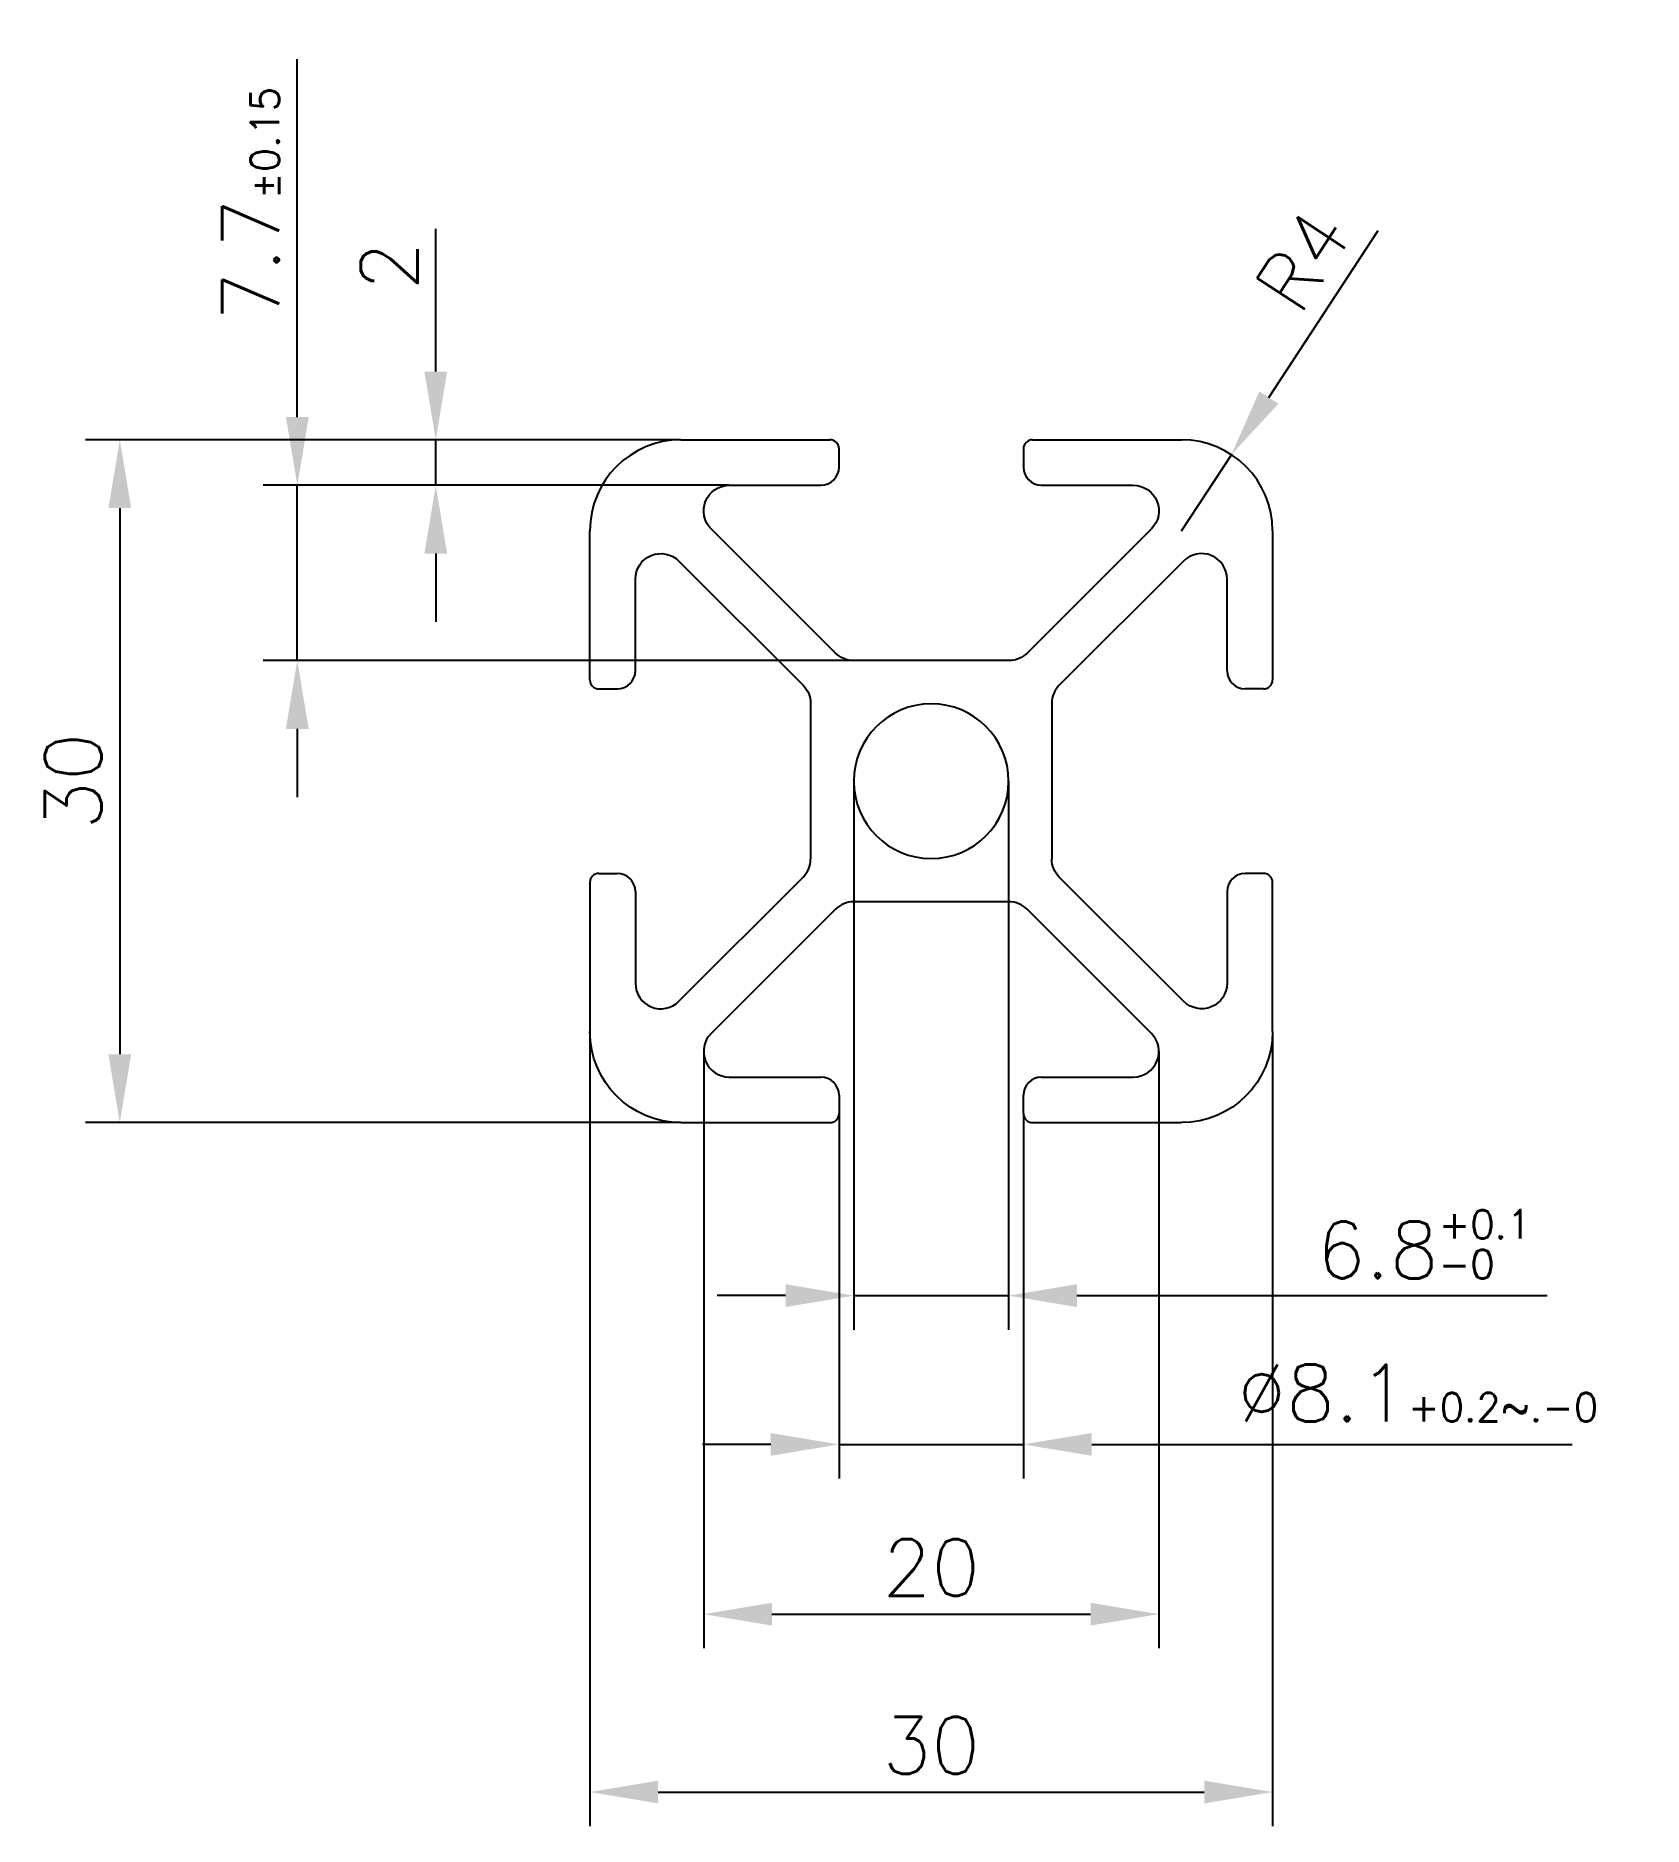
# Model space of a CAD drawing. Header units: millimetres. Extents: x 184.3 to 255, y 110.1 to 188.8.
import ezdxf

# ---------------------------------------------------------------- set-up
doc = ezdxf.new("R2010")
doc.units = ezdxf.units.MM
doc.layers.add('1_Geometrie', color=7, linetype='Continuous', lineweight=50)
doc.layers.add('41', color=7, linetype='Continuous', true_color=0xffffff)
doc.styles.add('Bemassung', font='romans.shx')
doc.dimstyles.new('ISO-25_HTA', dxfattribs={"dimscale": 0, "dimtxt": 2.5, "dimasz": 3, "dimexe": 1.5, "dimexo": 0, "dimgap": 0.8, "dimtad": 1, "dimdec": 3, "dimdsep": 46, "dimtxsty": 'Bemassung', "dimcen": 2.5, "dimazin": 2, "dimtm": 1e-09, "dimtfac": 0.5, "dimtdec": 3, "dimtmove": 0, "dimatfit": 0, "dimfxl": 1, "dimarcsym": 0})

# ---------------------------------------------------------------- blocks, each defined once
blk = doc.blocks.new('*D8')
at = {"layer": '1_Geometrie', "color": 0, "lineweight": -2}
for p, q in [((220.286, 156.03), (220.286, 131.925)), ((227.086, 156.03), (227.086, 131.925)), ((217.286, 133.425), (214.286, 133.425)), ((220.286, 133.425), (227.086, 133.425)), ((230.086, 133.425), (250.751, 133.425))]:
    blk.add_line(p, q, dxfattribs=at)
at = {"layer": '1_Geometrie', "color": 0}
for points in [[(217.286, 133.925), (217.286, 132.925), (220.286, 133.425)], [(230.086, 133.925), (230.086, 132.925), (227.086, 133.425)]]:
    blk.add_solid(points, dxfattribs=at)
at = {"layer": 'Defpoints', "color": 0}
for p in [(220.286, 156.03), (227.086, 156.03), (227.086, 133.425)]:
    blk.add_point(p, dxfattribs=at)
at = {"layer": '1_Geometrie', "color": 0, "insert": (245.338, 135.684), "char_height": 2.5, "attachment_point": 5, "style": 'Bemassung'}
blk.add_mtext('6.8{\\H1.250000;\\S+0.1^ -0;}', dxfattribs=at)
blk = doc.blocks.new('*D9')
at = {"layer": '1_Geometrie', "color": 0, "lineweight": -2}
for p, q in [((219.637, 141.43), (219.637, 125.389)), ((227.737, 141.43), (227.737, 125.389)), ((216.637, 126.889), (213.637, 126.889)), ((219.637, 126.889), (227.737, 126.889)), ((230.737, 126.889), (251.849, 126.889))]:
    blk.add_line(p, q, dxfattribs=at)
at = {"layer": '1_Geometrie', "color": 0}
for points in [[(216.637, 127.389), (216.637, 126.389), (219.637, 126.889)], [(230.737, 127.389), (230.737, 126.389), (227.737, 126.889)]]:
    blk.add_solid(points, dxfattribs=at)
at = {"layer": 'Defpoints', "color": 0}
for p in [(219.637, 141.43), (227.737, 141.43), (227.737, 126.889)]:
    blk.add_point(p, dxfattribs=at)
at = {"layer": '1_Geometrie', "color": 0, "insert": (245.067, 129.147), "char_height": 2.5, "attachment_point": 5, "style": 'Bemassung'}
blk.add_mtext('%%C8.1{\\H1.250000;\\S+0.2~.-0;}', dxfattribs=at)
blk = doc.blocks.new('*D10')
at = {"layer": '1_Geometrie', "color": 0, "lineweight": -2}
for p, q in [((213.687, 144.15), (213.687, 117.93)), ((233.687, 144.15), (233.687, 117.93)), ((216.687, 119.43), (230.687, 119.43))]:
    blk.add_line(p, q, dxfattribs=at)
at = {"layer": '1_Geometrie', "color": 0}
for points in [[(216.687, 119.93), (216.687, 118.93), (213.687, 119.43)], [(230.687, 119.93), (230.687, 118.93), (233.687, 119.43)]]:
    blk.add_solid(points, dxfattribs=at)
at = {"layer": 'Defpoints', "color": 0}
for p in [(213.687, 144.15), (233.687, 144.15), (233.687, 119.43)]:
    blk.add_point(p, dxfattribs=at)
at = {"layer": '1_Geometrie', "color": 0, "insert": (223.687, 121.48), "char_height": 2.5, "attachment_point": 5, "style": 'Bemassung'}
blk.add_mtext('20', dxfattribs=at)
blk = doc.blocks.new('*D11')
at = {"layer": '1_Geometrie', "color": 0, "lineweight": -2}
for p, q in [((208.686, 145.03), (208.686, 110.113)), ((238.686, 145.03), (238.686, 110.113)), ((211.686, 111.613), (235.686, 111.613))]:
    blk.add_line(p, q, dxfattribs=at)
at = {"layer": '1_Geometrie', "color": 0}
for points in [[(211.686, 112.113), (211.686, 111.113), (208.686, 111.613)], [(235.686, 112.113), (235.686, 111.113), (238.686, 111.613)]]:
    blk.add_solid(points, dxfattribs=at)
at = {"layer": 'Defpoints', "color": 0}
for p in [(208.686, 145.03), (238.686, 145.03), (238.686, 111.613)]:
    blk.add_point(p, dxfattribs=at)
at = {"layer": '1_Geometrie', "color": 0, "insert": (223.686, 113.663), "char_height": 2.5, "attachment_point": 5, "style": 'Bemassung'}
blk.add_mtext('30', dxfattribs=at)
blk = doc.blocks.new('*D12')
at = {"layer": '1_Geometrie', "color": 0, "lineweight": -2}
for p, q in [((201.914, 174.03), (201.914, 180.297)), ((212.686, 171.03), (200.414, 171.03)), ((201.914, 169.03), (201.914, 171.03)), ((214.807, 169.03), (200.414, 169.03)), ((201.914, 166.03), (201.914, 163.03))]:
    blk.add_line(p, q, dxfattribs=at)
at = {"layer": '1_Geometrie', "color": 0}
for points in [[(201.414, 174.03), (202.414, 174.03), (201.914, 171.03)], [(201.414, 166.03), (202.414, 166.03), (201.914, 169.03)]]:
    blk.add_solid(points, dxfattribs=at)
at = {"layer": 'Defpoints', "color": 0}
for p in [(201.914, 171.03), (212.686, 171.03), (214.807, 169.03)]:
    blk.add_point(p, dxfattribs=at)
at = {"layer": '1_Geometrie', "color": 0, "insert": (199.864, 178.663), "char_height": 2.5, "attachment_point": 5, "rotation": 90, "style": 'Bemassung'}
blk.add_mtext('2', dxfattribs=at)
blk = doc.blocks.new('*D13')
at = {"layer": '1_Geometrie', "color": 0, "lineweight": -2}
for p, q in [((195.83, 172.03), (195.83, 187.761)), ((214.807, 169.03), (194.33, 169.03)), ((195.83, 161.33), (195.83, 169.03)), ((220.27, 161.33), (194.33, 161.33)), ((195.83, 158.33), (195.83, 155.33))]:
    blk.add_line(p, q, dxfattribs=at)
at = {"layer": '1_Geometrie', "color": 0}
for points in [[(195.33, 172.03), (196.33, 172.03), (195.83, 169.03)], [(195.33, 158.33), (196.33, 158.33), (195.83, 161.33)]]:
    blk.add_solid(points, dxfattribs=at)
at = {"layer": 'Defpoints', "color": 0}
for p in [(195.83, 169.03), (214.807, 169.03), (220.27, 161.33)]:
    blk.add_point(p, dxfattribs=at)
at = {"layer": '1_Geometrie', "color": 0, "insert": (193.78, 181.396), "char_height": 2.5, "attachment_point": 5, "rotation": 90, "style": 'Bemassung'}
blk.add_mtext('7.7{\\H1.250000;±0.15}', dxfattribs=at)
blk = doc.blocks.new('*D14')
at = {"layer": '1_Geometrie', "color": 0, "lineweight": -2}
for p, q in [((212.686, 171.03), (186.529, 171.03)), ((188.029, 168.03), (188.029, 144.03)), ((212.686, 141.03), (186.529, 141.03))]:
    blk.add_line(p, q, dxfattribs=at)
at = {"layer": '1_Geometrie', "color": 0}
for points in [[(187.529, 168.03), (188.529, 168.03), (188.029, 171.03)], [(187.529, 144.03), (188.529, 144.03), (188.029, 141.03)]]:
    blk.add_solid(points, dxfattribs=at)
at = {"layer": 'Defpoints', "color": 0}
for p in [(212.686, 171.03), (188.029, 141.03), (212.686, 141.03)]:
    blk.add_point(p, dxfattribs=at)
at = {"layer": '1_Geometrie', "color": 0, "insert": (185.979, 156.03), "char_height": 2.5, "attachment_point": 5, "rotation": 90, "style": 'Bemassung'}
blk.add_mtext('30', dxfattribs=at)
blk = doc.blocks.new('*D15')
at = {"layer": '1_Geometrie', "color": 0, "lineweight": -2}
for p, q in [((238.521, 172.886), (243.324, 180.22)), ((234.686, 167.03), (236.877, 170.376))]:
    blk.add_line(p, q, dxfattribs=at)
at = {"layer": '1_Geometrie', "color": 0}
blk.add_solid([(238.103, 173.16), (238.939, 172.612), (236.877, 170.376)], dxfattribs=at)
at = {"layer": 'Defpoints', "color": 0}
for p in [(236.877, 170.376), (234.686, 167.03)]:
    blk.add_point(p, dxfattribs=at)
at = {"layer": '1_Geometrie', "color": 0, "insert": (240.029, 178.931), "char_height": 2.5, "attachment_point": 5, "rotation": 56.77835, "style": 'Bemassung'}
blk.add_mtext('R4', dxfattribs=at)

msp = doc.modelspace()

# ---------------------------------------------------------------- linework, layer by layer
at = {"layer": '41', "color": 155, "linetype": 'Continuous'}
for p, q in [((212.6856, 171.0301), (219.2371, 171.0301)), ((228.1371, 171.0301), (234.6856, 171.0301)), ((219.6371, 169.8301), (219.6371, 170.6301)), ((227.7371, 170.6301), (227.7371, 169.8301)), ((214.8074, 169.0301), (218.8371, 169.0301)), ((228.5371, 169.0301), (232.5668, 169.0301)), ((208.6856, 160.4815), (208.6856, 167.0301)), ((219.4782, 161.658), (214.0155, 167.1174)), ((233.3589, 167.1176), (227.8996, 161.6582)), ((238.6856, 167.0301), (238.6856, 160.4815)), ((212.5981, 165.7034), (218.0575, 160.244)), ((234.7732, 165.7034), (229.3138, 160.244)), ((210.6856, 160.8815), (210.6856, 164.9112)), ((236.6856, 160.8815), (236.6856, 164.9112)), ((227.1074, 161.3301), (220.2702, 161.3301)), ((209.0856, 160.0815), (209.8856, 160.0815)), ((238.2856, 160.0815), (237.4856, 160.0815)), ((218.3856, 159.4518), (218.3856, 152.6084)), ((228.9856, 159.4518), (228.9856, 152.6084)), ((209.0856, 151.9787), (209.8856, 151.9787)), ((238.2856, 151.9787), (237.4856, 151.9787)), ((208.6856, 151.5787), (208.6856, 145.0301)), ((210.6856, 151.1787), (210.6856, 147.149)), ((212.5981, 146.3568), (218.0575, 151.8162)), ((234.7732, 146.3568), (229.3138, 151.8162)), ((236.6856, 151.1787), (236.6856, 147.149)), ((238.6856, 145.0301), (238.6856, 151.5787)), ((219.4782, 150.4022), (214.0155, 144.9428)), ((227.1074, 150.7301), (220.2702, 150.7301)), ((233.3589, 144.9426), (227.8996, 150.402)), ((214.8074, 143.0301), (218.8371, 143.0301)), ((228.5371, 143.0301), (232.5668, 143.0301)), ((219.6371, 142.2301), (219.6371, 141.4301)), ((227.7371, 141.4301), (227.7371, 142.2301)), ((212.6856, 141.0301), (219.2371, 141.0301)), ((228.1371, 141.0301), (234.6856, 141.0301))]:
    msp.add_line(p, q, dxfattribs=at)
at = {"layer": '41', "color": 155, "linetype": 'Continuous', "extrusion": (0, 0, -1)}
msp.add_circle((-223.6856, 156.0301), 3.4, dxfattribs=at)
at = {"layer": '41', "color": 155, "linetype": 'Continuous'}
for centre, radius, start, end in [((212.6856, 167.0301), 4, 90, 180), ((219.2371, 170.6301), 0.4, 0, 90), ((228.1371, 170.6301), 0.4, 90, 180), ((234.6856, 167.0301), 4, 0, 90), ((218.8371, 169.8301), 0.8, 270, 0), ((228.5371, 169.8301), 0.8, 180, 270), ((235.5653, 164.9112), 1.1203, 0, 135), ((209.8856, 160.8815), 0.8, 270, 0), ((237.4856, 160.8815), 0.8, 180, 270), ((209.0856, 160.4815), 0.4, 180, 270), ((230.106, 159.4518), 1.1203, 135, 180), ((238.2856, 160.4815), 0.4, 270, 0), ((209.0856, 151.5787), 0.4, 90, 180), ((209.8856, 151.1787), 0.8, 0, 90), ((217.2653, 152.6084), 1.1203, 315, 0), ((237.4856, 151.1787), 0.8, 90, 180), ((238.2856, 151.5787), 0.4, 0, 90), ((220.2702, 149.6098), 1.1203, 90, 134.982225), ((227.1074, 149.6098), 1.1203, 45, 90), ((211.806, 147.149), 1.1203, 180, 315), ((214.8074, 144.1504), 1.1203, 134.982225, 270), ((232.5668, 144.1504), 1.1203, 270, 45), ((218.8371, 142.2301), 0.8, 0, 90), ((228.5371, 142.2301), 0.8, 90, 180), ((219.2371, 141.4301), 0.4, 270, 0), ((228.1371, 141.4301), 0.4, 180, 270)]:
    msp.add_arc(centre, radius, start, end, dxfattribs=at)
at = {"layer": '41', "color": 155, "linetype": 'Continuous', "extrusion": (0, 0, -1)}
for centre, radius, start, end in [((-214.8074, 167.9098), 1.1203, 314.982225, 90), ((-232.5668, 167.9098), 1.1203, 90, 225), ((-211.806, 164.9112), 1.1203, 0, 135), ((-220.2702, 162.4504), 1.1203, 270, 314.982225), ((-227.1074, 162.4504), 1.1203, 225, 270), ((-217.2653, 159.4518), 1.1203, 135, 180), ((-230.106, 152.6084), 1.1203, 315, 0), ((-235.5653, 147.149), 1.1203, 180, 315), ((-212.6856, 145.0301), 4, 270, 0), ((-234.6856, 145.0301), 4, 180, 270)]:
    msp.add_arc(centre, radius, start, end, dxfattribs=at)

# ---------------------------------------------------------------- dimensions: what is measured, and where the dimension line sits
at = {"layer": '1_Geometrie'}
dim = msp.add_linear_dim(base=(195.8295, 169.0301), p1=(220.2702, 161.3301), p2=(214.8074, 169.0301), angle=90, dimstyle='ISO-25_HTA', override={"dimscale": 1, "dimgap": 0.8, "dimtol": 1, "dimlim": 0, "dimtp": 0.15, "dimtm": 0.15}, dxfattribs=at)
dim.commit()
dim.dimension.update_dxf_attribs({"geometry": '*D13', "text_midpoint": (195.8295, 181.3956), "dimtype": 160})
dim = msp.add_radius_dim(center=(234.6856, 167.0301), mpoint=(236.8772, 170.3763), dimstyle='ISO-25_HTA', override={"dimscale": 1, "dimgap": 0.8, "dimtol": 0, "dimlim": 0}, dxfattribs=at)
dim.commit()
dim.dimension.update_dxf_attribs({"geometry": '*D15', "text_midpoint": (240.0292, 178.9309)})
for base, p1, p2, override, picture, middle in [((201.9143, 171.0301), (214.8074, 169.0301), (212.6856, 171.0301), {"dimscale": 1}, '*D12', (199.8643, 178.6634)), ((188.0291, 141.0301), (212.6856, 171.0301), (212.6856, 141.0301), {"dimscale": 1, "dimgap": 0.8, "dimtol": 0, "dimlim": 0}, '*D14', (185.9791, 156.0301))]:
    dim = msp.add_linear_dim(base=base, p1=p1, p2=p2, angle=90, dimstyle='ISO-25_HTA', override=override, dxfattribs=at)
    dim.commit()
    dim.dimension.update_dxf_attribs({"geometry": picture, "text_midpoint": middle})
dim = msp.add_linear_dim(base=(227.0856, 133.4254), p1=(220.2856, 156.0301), p2=(227.0856, 156.0301), dimstyle='ISO-25_HTA', override={"dimscale": 1, "dimgap": 0.8, "dimtol": 1, "dimlim": 0, "dimtp": 0.1, "dimtm": 1e-09}, dxfattribs=at)
dim.commit()
dim.dimension.update_dxf_attribs({"geometry": '*D8', "text_midpoint": (245.3381, 133.4254), "dimtype": 160})
for base, p1, p2, picture, middle in [((238.6856, 111.6127), (208.6856, 145.0301), (238.6856, 145.0301), '*D11', (223.6856, 113.6627)), ((233.6871, 119.4302), (213.6871, 144.1504), (233.6871, 144.1504), '*D10', (223.6871, 121.4802))]:
    dim = msp.add_linear_dim(base=base, p1=p1, p2=p2, dimstyle='ISO-25_HTA', override={"dimscale": 1, "dimgap": 0.8, "dimtol": 0, "dimlim": 0}, dxfattribs=at)
    dim.commit()
    dim.dimension.update_dxf_attribs({"geometry": picture, "text_midpoint": middle})
dim = msp.add_linear_dim(base=(227.7371, 126.889), p1=(219.6371, 141.4301), p2=(227.7371, 141.4301), text='%%C<>', dimstyle='ISO-25_HTA', override={"dimscale": 1, "dimgap": 0.8, "dimtol": 1, "dimlim": 0, "dimtp": 0.2, "dimtm": 1e-09}, dxfattribs=at)
dim.commit()
dim.dimension.update_dxf_attribs({"geometry": '*D9', "text_midpoint": (245.0671, 126.889), "dimtype": 160})

doc.saveas('drawing.dxf')
